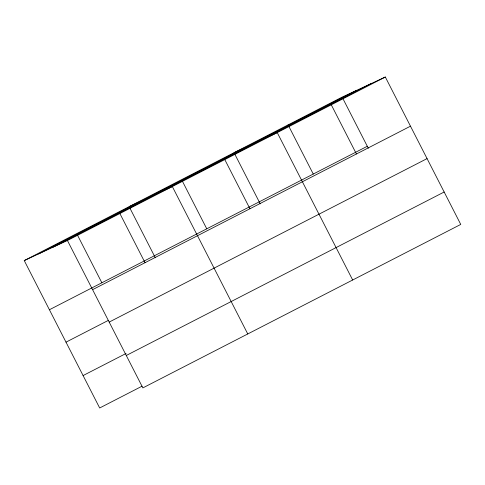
<?xml version="1.0" encoding="UTF-8"?>
<svg xmlns="http://www.w3.org/2000/svg" width="485" height="485" viewBox="0 0 485 485"><rect width="100%" height="100%" fill="white"/><g stroke="black" fill="none" stroke-linecap="round" stroke-linejoin="round"><path stroke-width="0.73" d="M24.25 260.578L342.137 97.097L385.32 77.018L460.75 224.422L142.863 387.903L67.427 240.499L24.25 260.578L99.68 407.982L142.044 386.193M38.497 253.952L356.39 90.471M53.18 247.126L371.067 83.644M67.427 240.499L385.32 77.018M49.409 309.745L367.303 146.264M92.593 289.666L410.48 126.185M66.002 342.161L108.367 320.373M109.18 322.088L427.067 158.607M83.093 375.56L126.13 353.432M126.27 355.487L444.163 192.005M129.155 206.628L172.333 186.549L247.762 333.959M342.828 98.443L368.315 148.246M331.279 104.808L356.439 153.981M288.096 124.887L313.262 174.054M352.668 280.009L277.238 132.605L234.055 152.678L260.233 203.833M224.785 159.577L249.945 208.744M182.293 181.002L206.768 228.823M129.841 207.974L155.327 257.777M119.88 213.527L145.039 262.694M77.394 234.946L101.862 282.767"/></g></svg>
